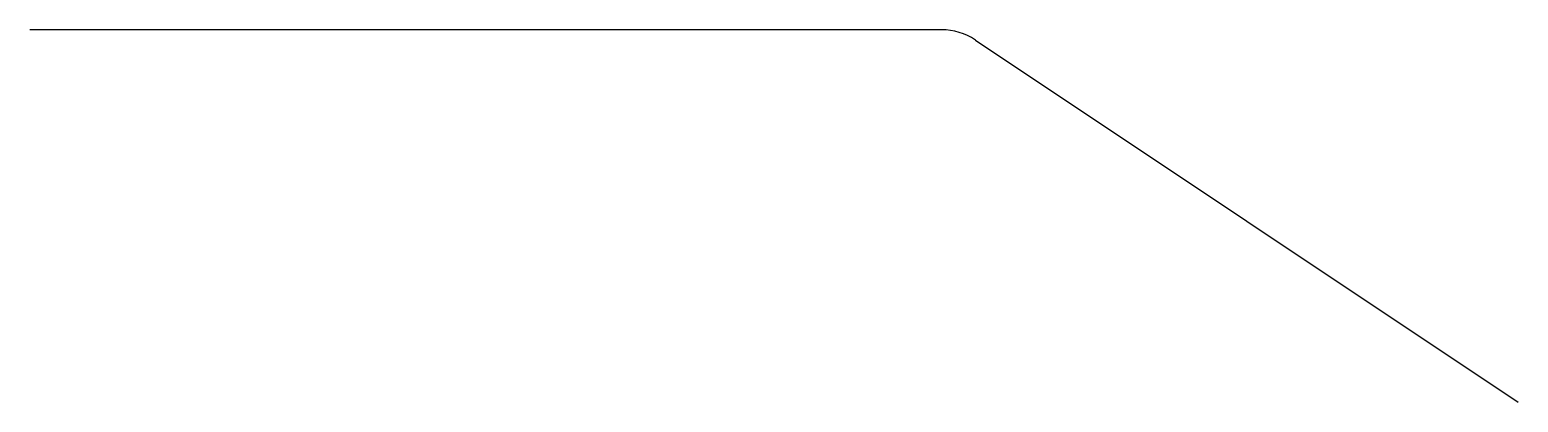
# Model space of a CAD drawing. Units: millimetres at full size, sheet at 1:100. Extents: x -15551 to 8939, y -3490 to 2633.
import ezdxf

# ---------------------------------------------------------------- set-up
doc = ezdxf.new("R2010")
doc.units = ezdxf.units.MM
doc.header["$LTSCALE"] = 100
doc.layers.add('0-0', color=7, linetype='Continuous')

msp = doc.modelspace()

# ---------------------------------------------------------------- linework, layer by layer
at = {"layer": '0-0'}
for p, q in [((-547.7, 2632.7), (-15551, 2632.7)), ((7, 2464.7), (8938.8, -3489.8))]:
    msp.add_line(p, q, dxfattribs=at)
msp.add_arc((-547.7, 1632.7), 1000, 56.30993, 90, dxfattribs=at)

doc.saveas('drawing.dxf')
